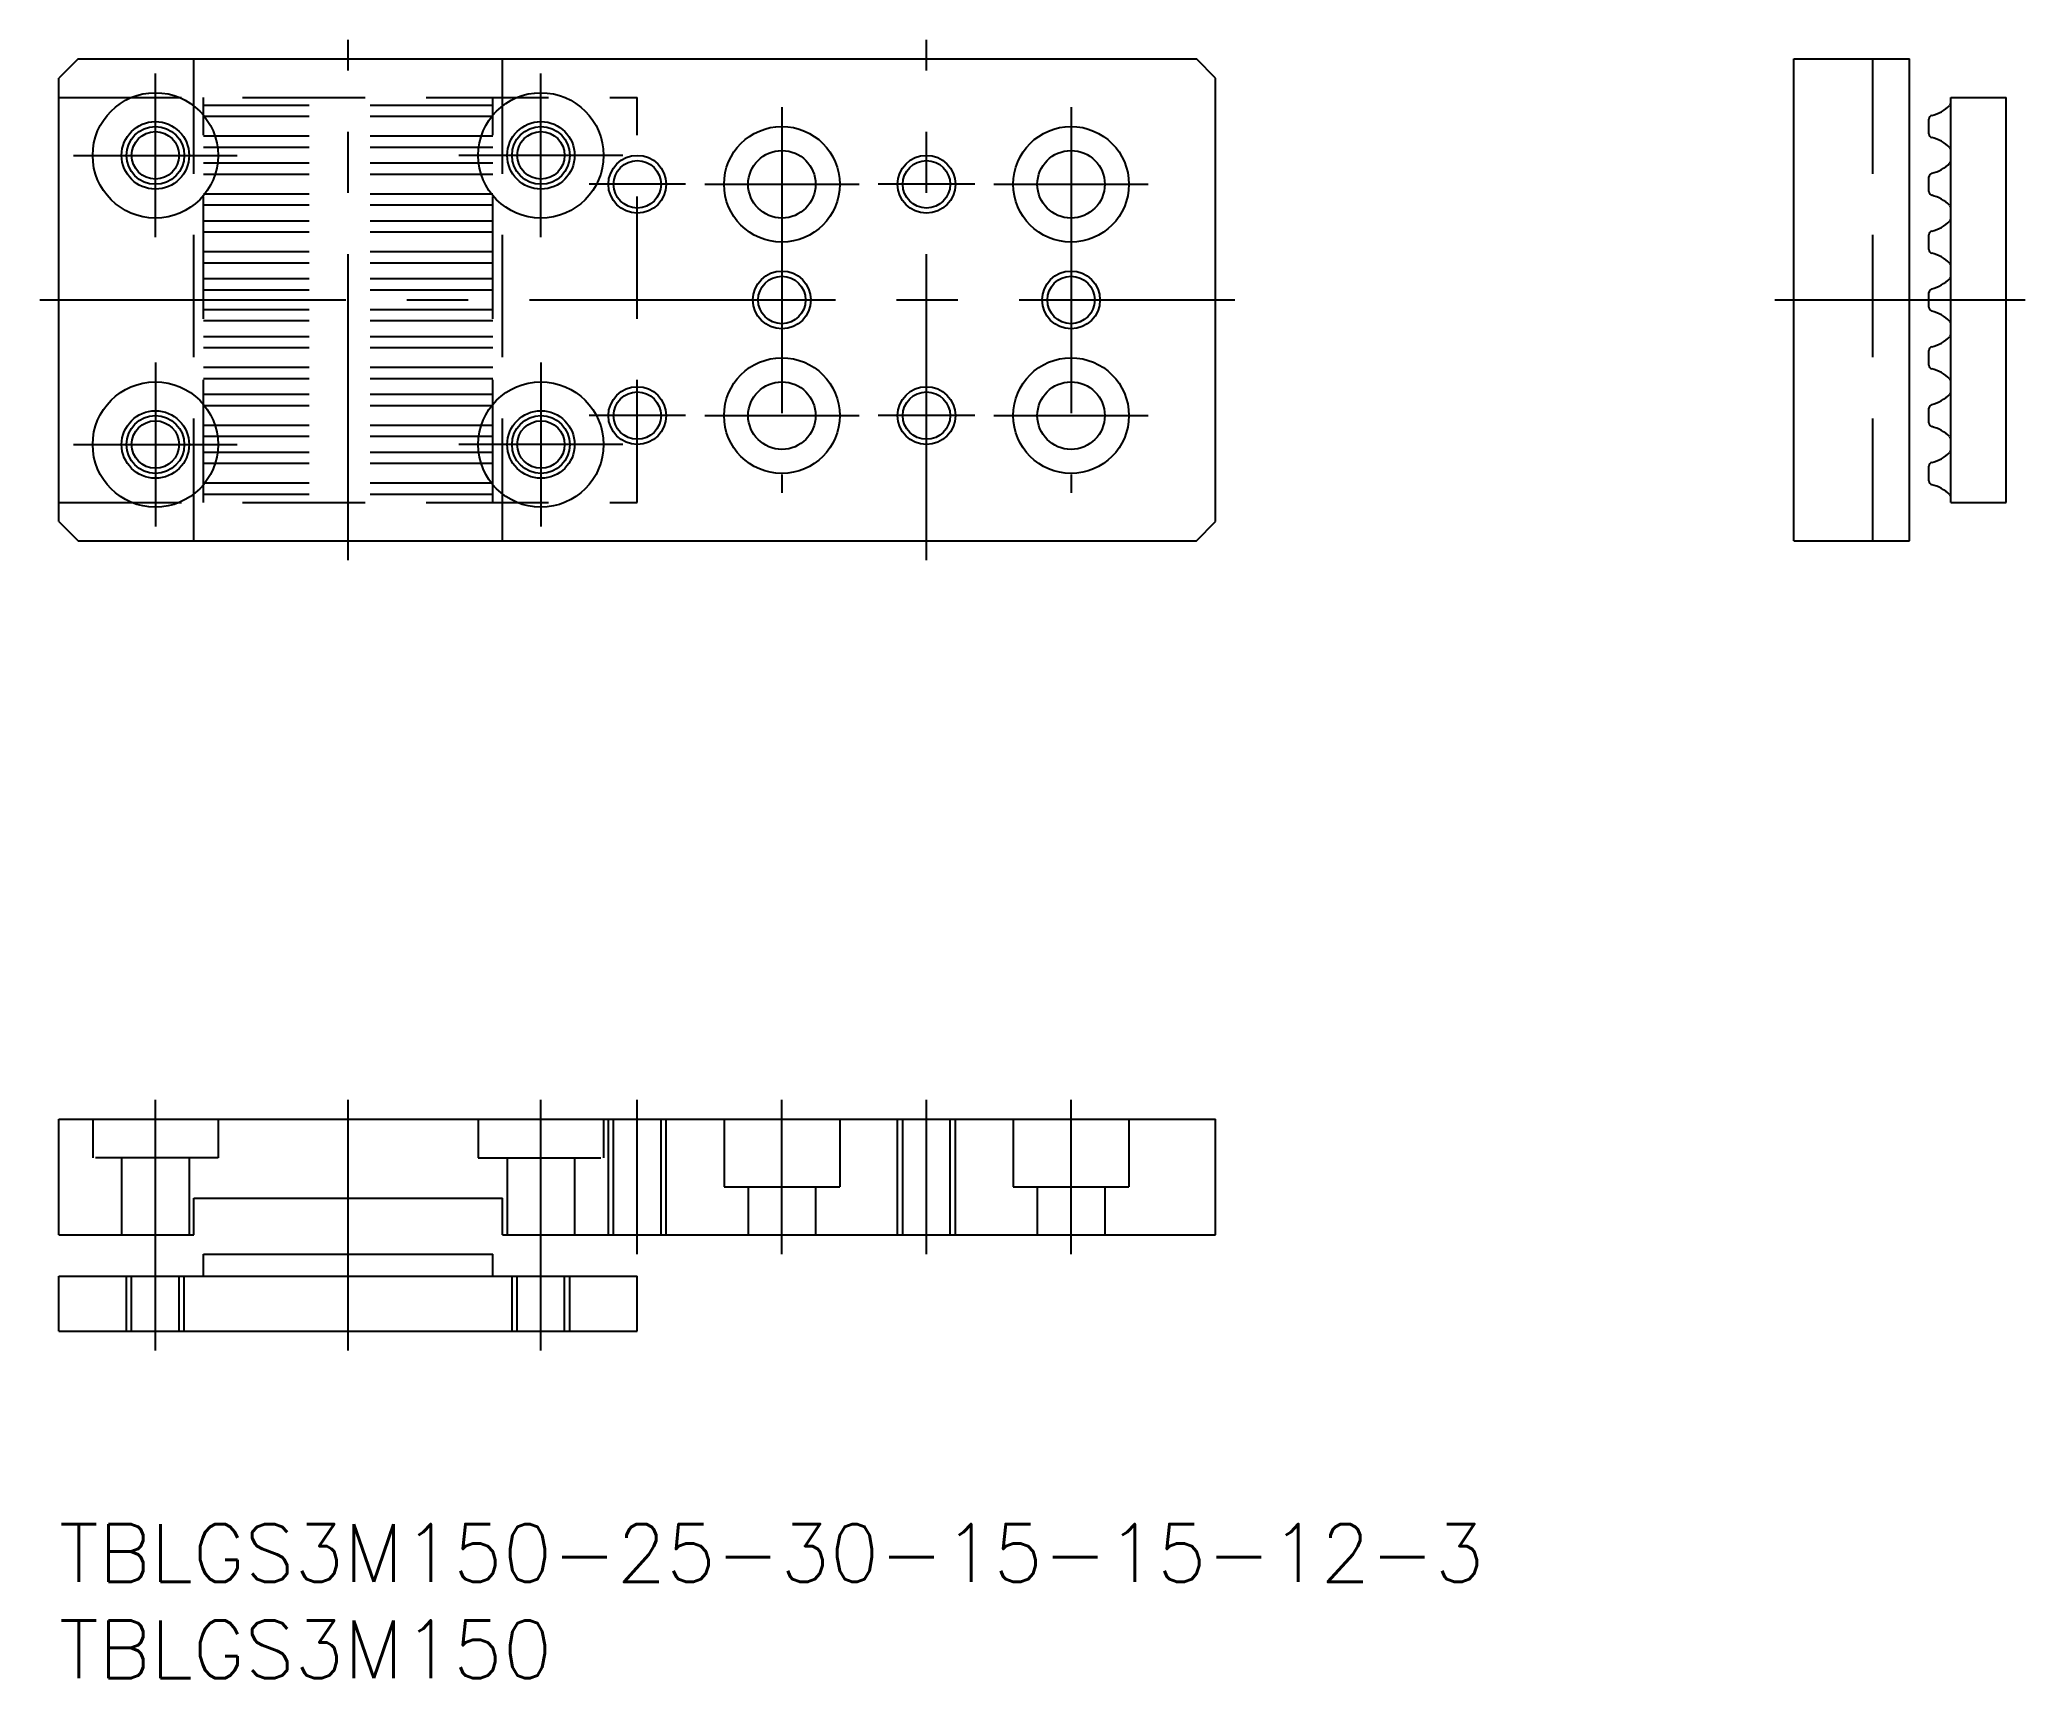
# Model space of a CAD drawing. Extents: x -1 to 102, y -8 to 77.
import ezdxf

# ---------------------------------------------------------------- set-up
doc = ezdxf.new("R2010")
doc.units = 0
doc.header["$LTSCALE"] = 0.5
doc.linetypes.add('CENTER', pattern=[50.8, 31.75, -6.35, 6.35, -6.35])
doc.linetypes.add('DASHED', pattern=[19.05, 12.7, -6.35])
for name, color, linetype in [('MSM_CENTER', 1, 'CENTER'), ('MSM_CONTINUOUS', 7, 'CONTINUOUS'), ('MSM_DASHED', 4, 'DASHED'), ('MSM_NARROW', 5, 'CONTINUOUS'), ('MSM_PART_NUMBER', 7, 'CONTINUOUS')]:
    doc.layers.add(name, color=color, linetype=linetype)
doc.styles.get("Standard").update_dxf_attribs({"font": 'txt.shx', "height": 2, "bigfont": 'bigfont.shx'})

# ---------------------------------------------------------------- blocks, each defined once
blk = doc.blocks.new('*U56')
at = {"layer": 'MSM_PART_NUMBER'}
blk.add_text('TBLGS3M150-25-30-15-15-12-3', height=3, dxfattribs=at).set_placement((0, -3))
blk = doc.blocks.new('*U57')
at = {"layer": 'MSM_PART_NUMBER'}
blk.add_text('TBLGS3M150', height=3, dxfattribs=at).set_placement((0, -8))

msp = doc.modelspace()

# ---------------------------------------------------------------- linework, layer by layer
at = {"layer": 'MSM_CENTER'}
for p, q in [((15, 50), (15, 77)), ((45, 50), (45, 77)), ((5, 66.75), (5, 75.25)), ((25, 66.75), (25, 75.25)), ((37.5, 73.5), (37.5, 53.5)), ((52.5, 73.5), (52.5, 53.5)), ((0.75, 71), (9.25, 71)), ((29.25, 71), (20.75, 71)), ((32.5, 69.5), (27.5, 69.5)), ((33.5, 69.5), (41.5, 69.5)), ((47.5, 69.5), (42.5, 69.5)), ((48.5, 69.5), (56.5, 69.5)), ((-1, 63.5), (61, 63.5)), ((89, 63.5), (102, 63.5)), ((5, 60.25), (5, 51.75)), ((25, 60.25), (25, 51.75)), ((32.5, 57.5), (27.5, 57.5)), ((33.5, 57.5), (41.5, 57.5)), ((47.5, 57.5), (42.5, 57.5)), ((48.5, 57.5), (56.5, 57.5)), ((0.75, 56), (9.25, 56)), ((29.25, 56), (20.75, 56)), ((5, 9), (5, 22)), ((15, 9), (15, 22)), ((25, 9), (25, 22)), ((30, 14), (30, 22)), ((37.5, 14), (37.5, 22)), ((45, 14), (45, 22)), ((52.5, 14), (52.5, 22))]:
    msp.add_line(p, q, dxfattribs=at)
at = {"layer": 'MSM_CONTINUOUS'}
for p, q in [((1, 76), (0, 75)), ((1, 76), (59, 76)), ((60, 75), (59, 76)), ((90, 51), (90, 76)), ((90, 76), (96, 76)), ((96, 51), (96, 76)), ((0, 52), (0, 75)), ((60, 52), (60, 75)), ((98.14, 53), (98.14, 74)), ((98.14, 74), (101, 74)), ((101, 53), (101, 74)), ((97, 72.12), (97, 72.88)), ((97, 69.12), (97, 69.88)), ((97, 66.12), (97, 66.88)), ((97, 63.12), (97, 63.88)), ((97, 60.12), (97, 60.88)), ((97, 57.12), (97, 57.88)), ((97, 54.12), (97, 54.88)), ((98.14, 53), (101, 53)), ((0, 52), (1, 51)), ((59, 51), (60, 52)), ((1, 51), (59, 51)), ((90, 51), (96, 51)), ((0, 21), (60, 21)), ((0, 15), (0, 21)), ((60, 15), (60, 21)), ((7, 16.9), (23, 16.9)), ((7, 15), (7, 16.9)), ((23, 15), (23, 16.9)), ((0, 15), (7, 15)), ((23, 15), (60, 15)), ((7.5, 14), (22.5, 14)), ((7.5, 12.86), (7.5, 14)), ((22.5, 12.86), (22.5, 14)), ((0, 10), (0, 12.86)), ((0, 12.86), (30, 12.86)), ((30, 10), (30, 12.86)), ((0, 10), (30, 10))]:
    msp.add_line(p, q, dxfattribs=at)
for centre, radius in [((5, 71), 3.25), ((25, 71), 3.25), ((5, 71), 1.75), ((5, 71), 1.23), ((25, 71), 1.75), ((25, 71), 1.23), ((37.5, 69.5), 3), ((52.5, 69.5), 3), ((37.5, 69.5), 1.75), ((52.5, 69.5), 1.75), ((30, 69.5), 1.23), ((45, 69.5), 1.23), ((37.5, 63.5), 1.23), ((52.5, 63.5), 1.23), ((37.5, 57.5), 3), ((52.5, 57.5), 3), ((5, 56), 3.25), ((25, 56), 3.25), ((30, 57.5), 1.23), ((37.5, 57.5), 1.75), ((45, 57.5), 1.23), ((52.5, 57.5), 1.75), ((5, 56), 1.75), ((25, 56), 1.75), ((5, 56), 1.23), ((25, 56), 1.23)]:
    msp.add_circle(centre, radius, dxfattribs=at)
for centre, radius, start, end in [((96.7, 74.97), 1.95, 283.3186, 314.9005), ((97.94, 73.74), 0.2, 314.9005, 0), ((97.2, 72.88), 0.2, 103.3186, 180), ((97.2, 72.12), 0.2, 180, 256.6814), ((96.7, 70.03), 1.95, 45.0995, 76.6814), ((97.94, 71.26), 0.2, 0, 45.0995), ((97.2, 69.88), 0.2, 103.3186, 180), ((96.7, 71.97), 1.95, 283.3186, 314.9005), ((97.94, 70.74), 0.2, 314.9005, 0), ((97.2, 69.12), 0.2, 180, 256.6814), ((96.7, 67.03), 1.95, 45.0995, 76.6814), ((97.94, 68.26), 0.2, 0, 45.0995), ((97.2, 66.88), 0.2, 103.3186, 180), ((96.7, 68.97), 1.95, 283.3186, 314.9005), ((97.94, 67.74), 0.2, 314.9005, 0), ((97.2, 66.12), 0.2, 180, 256.6814), ((96.7, 64.03), 1.95, 45.0995, 76.6814), ((97.94, 65.26), 0.2, 0, 45.0995), ((97.2, 63.88), 0.2, 103.3186, 180), ((96.7, 65.98), 1.95, 283.3186, 314.9005), ((97.94, 64.74), 0.2, 314.9005, 0), ((97.2, 63.12), 0.2, 180, 256.6814), ((96.7, 61.02), 1.95, 45.0995, 76.6814), ((97.94, 62.26), 0.2, 0, 45.0995), ((97.2, 60.88), 0.2, 103.3186, 180), ((96.7, 62.97), 1.95, 283.3186, 314.9005), ((97.94, 61.74), 0.2, 314.9005, 0), ((97.2, 60.12), 0.2, 180, 256.6814), ((96.7, 58.03), 1.95, 45.0995, 76.6814), ((97.94, 59.26), 0.2, 0, 45.0995), ((97.94, 58.74), 0.2, 314.9005, 0), ((97.2, 57.88), 0.2, 103.3186, 180), ((96.7, 59.98), 1.95, 283.3186, 314.9005), ((97.2, 57.12), 0.2, 180, 256.6814), ((96.7, 55.03), 1.95, 45.0995, 76.6814), ((97.94, 56.26), 0.2, 0, 45.0995), ((97.94, 55.74), 0.2, 314.9005, 0), ((97.2, 54.88), 0.2, 103.3186, 180), ((96.7, 56.97), 1.95, 283.3186, 314.9005), ((97.2, 54.12), 0.2, 180, 256.6814), ((96.7, 52.02), 1.95, 45.0995, 76.6814), ((97.94, 53.26), 0.2, 0, 45.0995)]:
    msp.add_arc(centre, radius, start, end, dxfattribs=at)
at = {"layer": 'MSM_DASHED'}
for p, q in [((7, 51), (7, 76)), ((23, 51), (23, 76)), ((94.1, 51), (94.1, 76)), ((0, 74), (30, 74)), ((7.5, 53), (7.5, 74)), ((22.5, 73.59), (7.5, 73.59)), ((22.5, 53), (22.5, 74)), ((30, 53), (30, 74)), ((22.5, 73.01), (7.5, 73.01)), ((22.5, 71.99), (7.5, 71.99)), ((22.5, 71.41), (7.5, 71.41)), ((22.5, 70.59), (7.5, 70.59)), ((22.5, 70.01), (7.5, 70.01)), ((22.5, 68.99), (7.5, 68.99)), ((22.5, 68.41), (7.5, 68.41)), ((22.5, 67.59), (7.5, 67.59)), ((22.5, 67.01), (7.5, 67.01)), ((22.5, 65.99), (7.5, 65.99)), ((22.5, 65.41), (7.5, 65.41)), ((22.5, 64.59), (7.5, 64.59)), ((22.5, 64.01), (7.5, 64.01)), ((22.5, 62.99), (7.5, 62.99)), ((22.5, 62.41), (7.5, 62.41)), ((22.5, 61.59), (7.5, 61.59)), ((22.5, 61.01), (7.5, 61.01)), ((22.5, 59.99), (7.5, 59.99)), ((22.5, 59.41), (7.5, 59.41)), ((22.5, 58.59), (7.5, 58.59)), ((22.5, 58.01), (7.5, 58.01)), ((22.5, 56.99), (7.5, 56.99)), ((22.5, 56.41), (7.5, 56.41)), ((22.5, 55.59), (7.5, 55.59)), ((22.5, 55.01), (7.5, 55.01)), ((22.5, 53.99), (7.5, 53.99)), ((0, 53), (30, 53)), ((22.5, 53.41), (7.5, 53.41)), ((1.75, 21), (1.75, 19)), ((8.25, 21), (8.25, 19)), ((21.75, 21), (21.75, 19)), ((28.25, 21), (28.25, 19)), ((28.5, 15), (28.5, 21)), ((28.77, 15), (28.77, 21)), ((31.23, 15), (31.23, 21)), ((31.5, 15), (31.5, 21)), ((34.5, 21), (34.5, 17.5)), ((40.5, 21), (40.5, 17.5)), ((43.5, 15), (43.5, 21)), ((43.77, 15), (43.77, 21)), ((46.23, 15), (46.23, 21)), ((46.5, 15), (46.5, 21)), ((49.5, 21), (49.5, 17.5)), ((55.5, 21), (55.5, 17.5)), ((8.25, 19), (1.75, 19)), ((3.25, 19), (3.25, 15)), ((6.75, 19), (6.75, 15)), ((21.75, 19), (28.25, 19)), ((23.25, 19), (23.25, 15)), ((26.75, 19), (26.75, 15)), ((34.5, 17.5), (40.5, 17.5)), ((35.75, 17.5), (35.75, 15)), ((39.25, 17.5), (39.25, 15)), ((49.5, 17.5), (55.5, 17.5)), ((50.75, 17.5), (50.75, 15)), ((54.25, 17.5), (54.25, 15)), ((3.5, 10), (3.5, 12.86)), ((3.77, 10), (3.77, 12.86)), ((6.23, 10), (6.23, 12.86)), ((6.5, 10), (6.5, 12.86)), ((23.5, 10), (23.5, 12.86)), ((23.77, 10), (23.77, 12.86)), ((26.23, 10), (26.23, 12.86)), ((26.5, 10), (26.5, 12.86))]:
    msp.add_line(p, q, dxfattribs=at)
at = {"layer": 'MSM_NARROW'}
for centre in [(5, 71), (25, 71), (30, 69.5), (45, 69.5), (37.5, 63.5), (52.5, 63.5), (30, 57.5), (45, 57.5), (5, 56), (25, 56)]:
    msp.add_circle(centre, 1.5, dxfattribs=at)

# ---------------------------------------------------------------- block references
at = {"layer": 'MSM_CONTINUOUS'}
for name in ['*U56', '*U57']:
    msp.add_blockref(name, (0, 0), dxfattribs=at)

doc.saveas('drawing.dxf')
